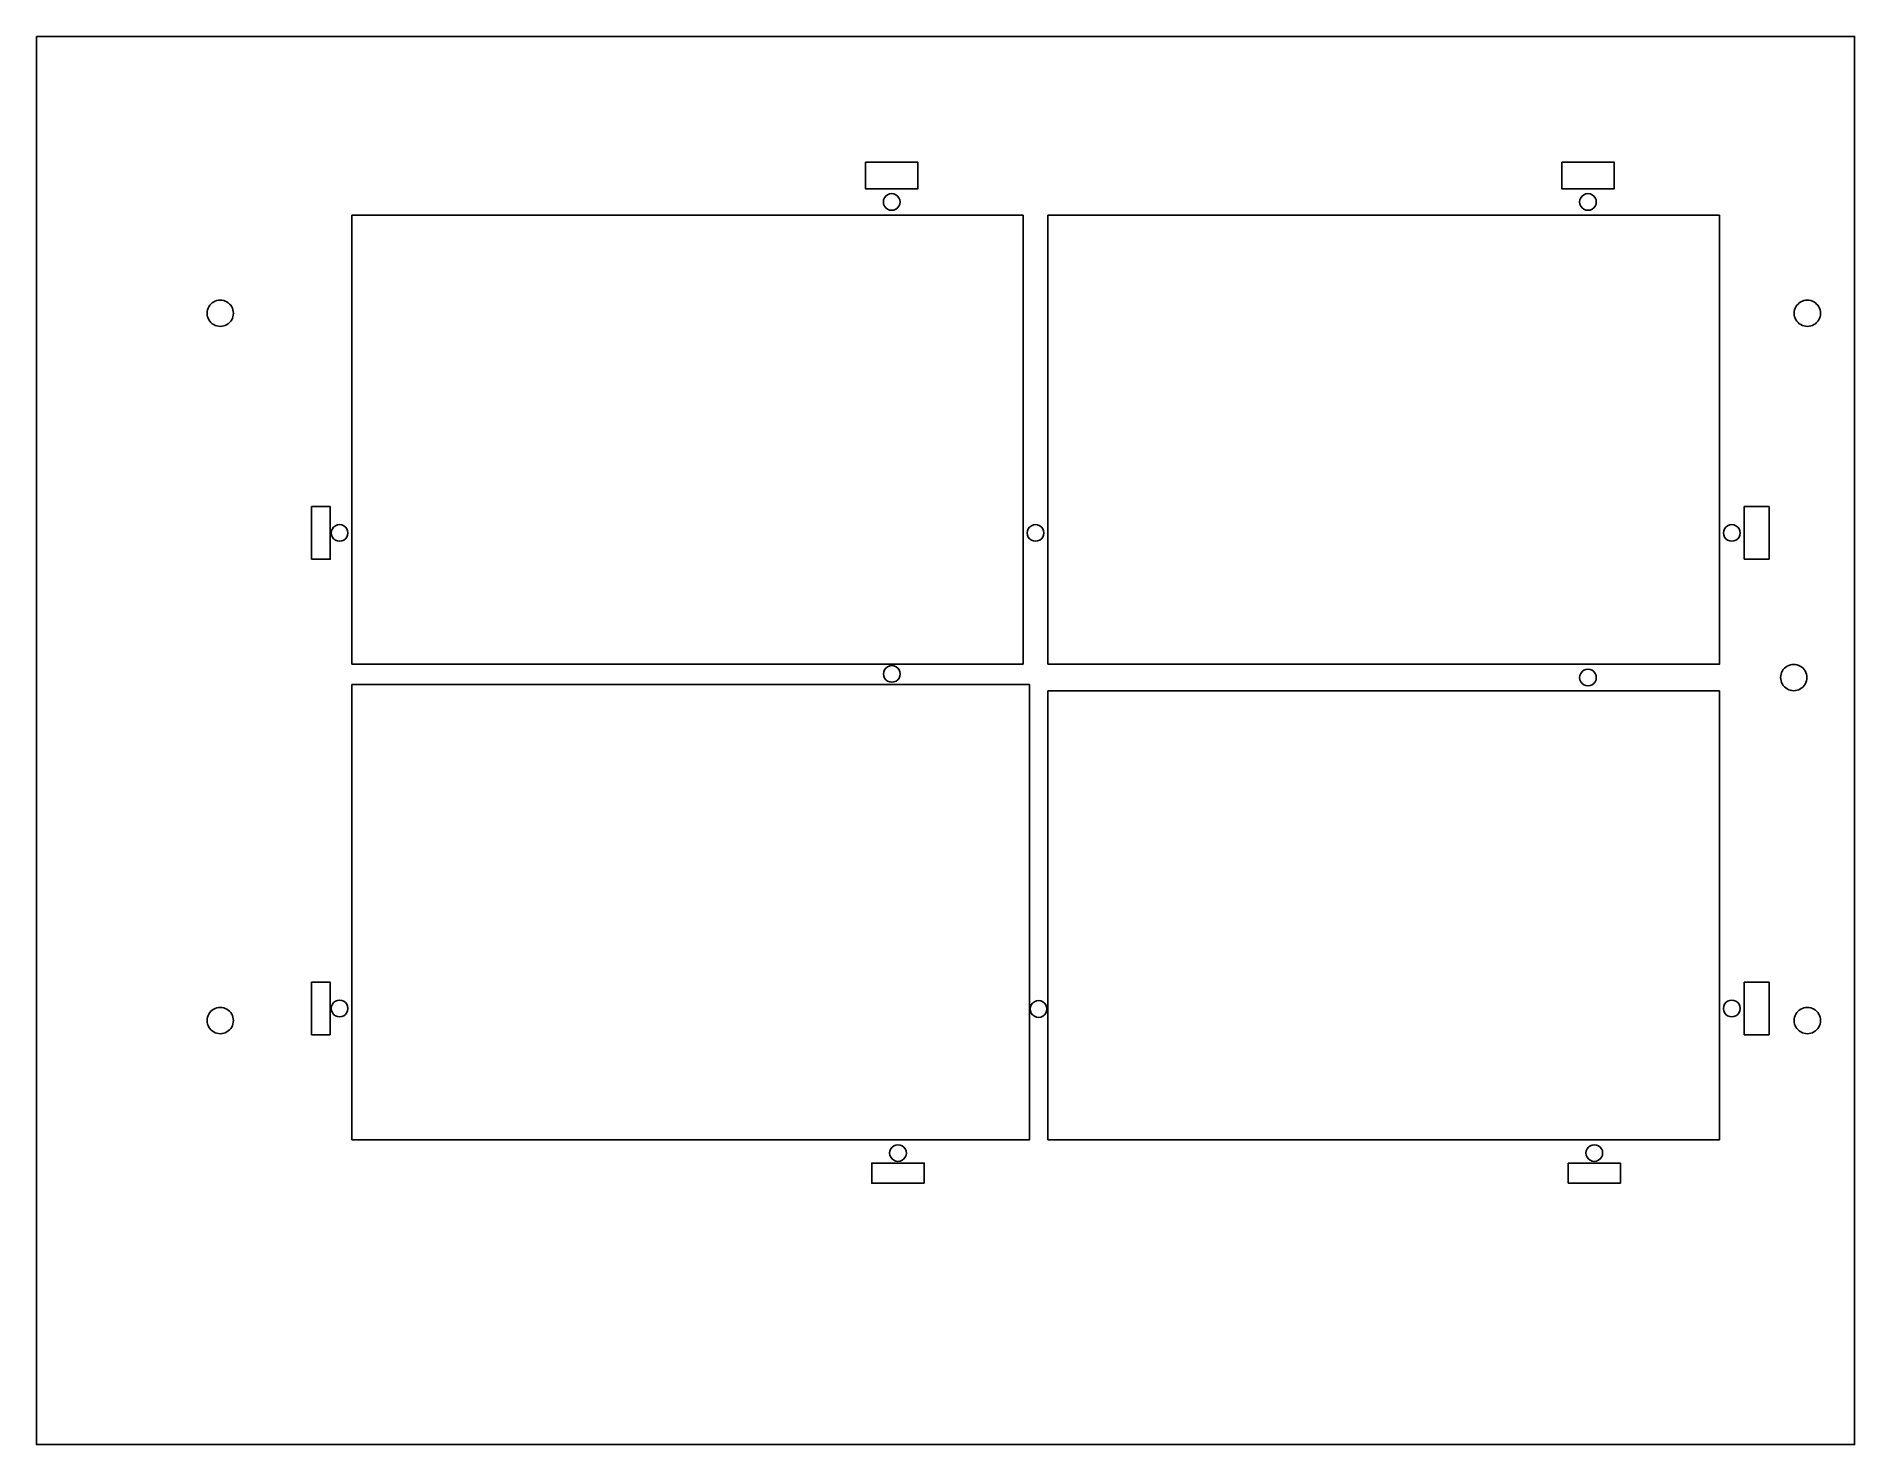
# Model space of a CAD drawing. Extents: x 0 to 981, y 104 to 864.
import ezdxf

# ---------------------------------------------------------------- set-up
doc = ezdxf.new("R2010")
doc.units = 0
doc.layers.get('0').update_dxf_attribs({"linetype": 'CONTINUOUS'})

msp = doc.modelspace()

# ---------------------------------------------------------------- linework, layer by layer
at = {"color": 7}
for points in [[(0.375, 863.625), (981.162375, 863.625), (981.162375, 103.939885), (0.375, 103.939885)], [(447.568695, 795.67855), (475.915155, 795.67855), (475.915155, 781.420277), (447.568695, 781.420277)], [(823.1592, 795.67855), (851.505675, 795.67855), (851.505675, 781.420277), (823.1592, 781.420277)], [(466.241925, 774.291145)], [(546.044257, 524.884847), (908.198625, 524.884847), (908.198625, 767.162012), (546.044257, 767.162012)], [(841.832475, 774.291145)], [(106.67421, 714.239177)], [(962.7372, 714.239177)], [(158.90496, 609.92422), (158.90496, 581.57776)], [(532.608082, 609.92422), (532.608082, 581.57776)], [(908.198625, 609.92422), (908.198625, 581.57776)], [(168.422287, 595.75099)], [(543.826208, 595.75099)], [(919.416675, 595.75099)], [(466.322828, 519.697345)], [(841.832475, 517.755715)], [(955.405725, 517.755715)], [(158.90496, 325.042352), (148.870313, 325.042352), (148.870313, 353.388752), (158.90496, 353.388752)], [(546.044257, 325.042352), (546.044257, 353.388752)], [(168.422287, 339.215552)], [(545.448682, 338.94514)], [(919.416675, 339.215552)], [(106.67421, 332.695877)], [(962.7372, 332.695877)], [(479.316728, 244.928477), (450.970275, 244.928477), (450.970275, 255.785177), (479.316727, 255.785177)], [(469.643505, 261.213527)], [(845.234025, 261.213527)]]:
    msp.add_lwpolyline(points, close=True, dxfattribs=at)
for points in [[(532.608082, 767.162012), (170.453737, 767.162012)], [(170.453737, 524.884847), (170.453737, 767.162012)], [(475.915155, 767.162012), (447.568695, 767.162012)], [(532.608082, 524.884847), (532.608082, 767.162012)], [(851.505675, 767.162012), (823.1592, 767.162012)], [(148.870313, 609.92422), (158.90496, 609.92422)], [(148.870313, 581.57776), (148.870313, 609.92422)], [(546.044257, 581.57776), (546.044257, 609.92422)], [(546.044257, 609.92422), (546.044257, 581.57776)], [(921.6348, 581.57776), (921.6348, 609.92422)], [(921.6348, 609.92422), (935.07105, 609.92422)], [(921.6348, 609.92422), (921.6348, 581.57776)], [(935.07105, 609.92422), (935.07105, 581.57776)], [(158.90496, 581.57776), (148.870313, 581.57776)], [(935.07105, 581.57776), (921.6348, 581.57776)], [(170.453737, 524.884847), (532.608082, 524.884847)], [(170.453737, 268.349402), (536.009633, 268.349402), (536.009633, 514.028155), (170.453737, 514.028155)], [(170.453737, 268.349402), (170.453737, 514.028155)], [(546.044257, 510.626575), (546.044257, 268.349402)], [(908.198625, 510.626575), (546.044257, 510.626575)], [(851.505675, 510.626575), (823.1592, 510.626575)], [(908.198625, 268.349402), (908.198625, 510.626575)], [(158.90496, 325.042352), (158.90496, 353.388752)], [(908.198625, 353.388752), (908.198625, 325.042352)], [(921.6348, 325.042352), (921.6348, 353.388752)], [(921.6348, 353.388752), (935.07105, 353.388752)], [(921.6348, 353.388752), (921.6348, 325.042352)], [(935.07105, 353.388752), (935.07105, 325.042352)], [(935.07105, 325.042352), (921.6348, 325.042352)], [(546.044257, 268.349402), (908.198625, 268.349402)], [(854.907225, 255.785177), (826.560825, 255.785177)], [(826.560825, 244.928477), (826.560825, 255.785177)], [(854.907225, 255.785177), (854.907225, 244.928477)], [(854.907225, 244.928477), (826.560825, 244.928477)]]:
    msp.add_lwpolyline(points, dxfattribs=at)
for points in [[(459.491925, 778.188259), (458.09962, 777.384411), (457.241925, 775.89884), (457.241925, 774.291145)], [(463.991925, 778.188259), (462.59962, 778.992107), (460.88423, 778.992107), (459.491925, 778.188259)], [(466.241925, 774.291145), (466.241925, 775.89884), (465.38423, 777.384411), (463.991925, 778.188259)], [(835.082475, 778.188259), (833.69017, 777.384411), (832.832475, 775.89884), (832.832475, 774.291145)], [(839.582475, 778.188259), (838.19017, 778.992107), (836.47478, 778.992107), (835.082475, 778.188259)], [(841.832475, 774.291145), (841.832475, 775.89884), (840.97478, 777.384411), (839.582475, 778.188259)], [(457.241925, 774.291145), (457.241925, 772.68345), (458.09962, 771.197878), (459.491925, 770.39403)], [(459.491925, 770.39403), (460.88423, 769.590183), (462.59962, 769.590183), (463.991925, 770.39403)], [(463.991925, 770.39403), (465.38423, 771.197878), (466.241925, 772.68345), (466.241925, 774.291145)], [(832.832475, 774.291145), (832.832475, 772.68345), (833.69017, 771.197878), (835.082475, 770.39403)], [(835.082475, 770.39403), (836.47478, 769.590183), (838.19017, 769.590183), (839.582475, 770.39403)], [(839.582475, 770.39403), (840.97478, 771.197878), (841.832475, 772.68345), (841.832475, 774.291145)], [(96.044288, 720.376366), (93.851681, 719.110464), (92.50098, 716.770981), (92.50098, 714.239177)], [(103.130902, 720.376366), (100.938296, 721.642268), (98.236894, 721.642268), (96.044288, 720.376366)], [(106.67421, 714.239177), (106.67421, 716.770981), (105.323509, 719.110464), (103.130902, 720.376366)], [(952.107244, 720.376385), (949.91463, 719.110479), (948.563925, 716.770989), (948.563925, 714.239177)], [(959.193881, 720.376385), (957.001268, 721.642291), (954.299857, 721.642291), (952.107244, 720.376385)], [(962.7372, 714.239177), (962.7372, 716.770989), (961.386495, 719.110479), (959.193881, 720.376385)], [(92.50098, 714.239177), (92.50098, 711.707374), (93.851681, 709.36789), (96.044288, 708.101989)], [(96.044288, 708.101989), (98.236894, 706.836087), (100.938296, 706.836087), (103.130902, 708.101989)], [(103.130902, 708.101989), (105.323509, 709.36789), (106.67421, 711.707374), (106.67421, 714.239177)], [(948.563925, 714.239177), (948.563925, 711.707366), (949.91463, 709.367875), (952.107244, 708.101969)], [(952.107244, 708.101969), (954.299857, 706.836063), (957.001268, 706.836063), (959.193881, 708.101969)], [(959.193881, 708.101969), (961.386495, 709.367875), (962.7372, 711.707366), (962.7372, 714.239177)], [(161.672287, 599.648104), (160.279983, 598.844256), (159.422287, 597.358685), (159.422287, 595.75099)], [(166.172287, 599.648104), (164.779983, 600.451952), (163.064592, 600.451952), (161.672287, 599.648104)], [(168.422287, 595.75099), (168.422287, 597.358685), (167.564592, 598.844256), (166.172287, 599.648104)], [(537.076208, 599.648104), (535.683903, 598.844256), (534.826208, 597.358685), (534.826208, 595.75099)], [(541.576208, 599.648104), (540.183903, 600.451952), (538.468512, 600.451952), (537.076208, 599.648104)], [(543.826208, 595.75099), (543.826208, 597.358685), (542.968512, 598.844256), (541.576208, 599.648104)], [(912.666675, 599.648104), (911.27437, 598.844256), (910.416675, 597.358685), (910.416675, 595.75099)], [(917.166675, 599.648104), (915.77437, 600.451952), (914.05898, 600.451952), (912.666675, 599.648104)], [(919.416675, 595.75099), (919.416675, 597.358685), (918.55898, 598.844256), (917.166675, 599.648104)], [(159.422287, 595.75099), (159.422287, 594.143295), (160.279983, 592.657723), (161.672287, 591.853875)], [(161.672287, 591.853875), (163.064592, 591.050028), (164.779983, 591.050028), (166.172287, 591.853875)], [(166.172287, 591.853875), (167.564592, 592.657723), (168.422287, 594.143295), (168.422287, 595.75099)], [(534.826208, 595.75099), (534.826208, 594.143295), (535.683903, 592.657723), (537.076208, 591.853875)], [(537.076208, 591.853875), (538.468512, 591.050028), (540.183903, 591.050028), (541.576208, 591.853875)], [(541.576208, 591.853875), (542.968512, 592.657723), (543.826208, 594.143295), (543.826208, 595.75099)], [(910.416675, 595.75099), (910.416675, 594.143295), (911.27437, 592.657723), (912.666675, 591.853875)], [(912.666675, 591.853875), (914.05898, 591.050028), (915.77437, 591.050028), (917.166675, 591.853875)], [(917.166675, 591.853875), (918.55898, 592.657723), (919.416675, 594.143295), (919.416675, 595.75099)], [(459.572828, 523.594459), (458.180523, 522.790611), (457.322828, 521.30504), (457.322828, 519.697345)], [(464.072828, 523.594459), (462.680523, 524.398307), (460.965132, 524.398307), (459.572828, 523.594459)], [(466.322828, 519.697345), (466.322828, 521.30504), (465.465132, 522.790611), (464.072828, 523.594459)], [(835.082475, 521.652829), (833.69017, 520.848981), (832.832475, 519.36341), (832.832475, 517.755715)], [(839.582475, 521.652829), (838.19017, 522.456677), (836.47478, 522.456677), (835.082475, 521.652829)], [(841.832475, 517.755715), (841.832475, 519.36341), (840.97478, 520.848981), (839.582475, 521.652829)], [(944.771716, 523.904744), (942.577026, 522.635683), (941.227441, 520.290898), (941.232525, 517.755715)], [(951.866534, 523.904744), (949.671844, 525.173806), (946.966406, 525.173806), (944.771716, 523.904744)], [(955.405725, 517.755715), (955.410809, 520.290898), (954.061224, 522.635683), (951.866534, 523.904744)], [(457.322828, 519.697345), (457.322828, 518.08965), (458.180523, 516.604078), (459.572828, 515.80023)], [(459.572828, 515.80023), (460.965132, 514.996383), (462.680523, 514.996383), (464.072828, 515.80023)], [(464.072828, 515.80023), (465.465132, 516.604078), (466.322828, 518.08965), (466.322828, 519.697345)], [(832.832475, 517.755715), (832.832475, 516.14802), (833.69017, 514.662448), (835.082475, 513.8586)], [(835.082475, 513.8586), (836.47478, 513.054753), (838.19017, 513.054753), (839.582475, 513.8586)], [(839.582475, 513.8586), (840.97478, 514.662448), (841.832475, 516.14802), (841.832475, 517.755715)], [(941.232525, 517.755715), (941.227441, 515.220531), (942.577026, 512.875747), (944.771716, 511.606685)], [(944.771716, 511.606685), (946.966406, 510.337624), (949.671844, 510.337624), (951.866534, 511.606685)], [(951.866534, 511.606685), (954.061224, 512.875747), (955.410809, 515.220531), (955.405725, 517.755715)], [(166.172287, 343.112667), (164.779983, 343.916514), (163.064592, 343.916514), (161.672287, 343.112667)], [(543.198682, 342.842254), (541.806378, 343.646102), (540.090987, 343.646102), (538.698682, 342.842254)], [(917.166675, 343.112667), (915.77437, 343.916514), (914.05898, 343.916514), (912.666675, 343.112667)], [(96.044288, 338.833066), (93.851681, 337.567164), (92.50098, 335.227681), (92.50098, 332.695877)], [(103.130902, 338.833066), (100.938296, 340.098968), (98.236894, 340.098968), (96.044288, 338.833066)], [(106.67421, 332.695877), (106.67421, 335.227681), (105.323509, 337.567164), (103.130902, 338.833066)], [(161.672287, 343.112667), (160.279983, 342.308819), (159.422287, 340.823247), (159.422287, 339.215552)], [(159.422287, 339.215552), (159.422287, 337.607857), (160.279983, 336.122286), (161.672287, 335.318438)], [(161.672287, 335.318438), (163.064592, 334.51459), (164.779983, 334.51459), (166.172287, 335.318438)], [(168.422287, 339.215552), (168.422287, 340.823247), (167.564592, 342.308819), (166.172287, 343.112667)], [(166.172287, 335.318438), (167.564592, 336.122286), (168.422287, 337.607857), (168.422287, 339.215552)], [(538.698682, 342.842254), (537.306378, 342.038406), (536.448682, 340.552835), (536.448682, 338.94514)], [(536.448682, 338.94514), (536.448682, 337.337445), (537.306378, 335.851873), (538.698682, 335.048025)], [(538.698682, 335.048025), (540.090987, 334.244178), (541.806378, 334.244178), (543.198682, 335.048025)], [(545.448682, 338.94514), (545.448682, 340.552835), (544.590987, 342.038406), (543.198682, 342.842254)], [(543.198682, 335.048025), (544.590987, 335.851873), (545.448682, 337.337445), (545.448682, 338.94514)], [(912.666675, 343.112667), (911.27437, 342.308819), (910.416675, 340.823247), (910.416675, 339.215552)], [(910.416675, 339.215552), (910.416675, 337.607857), (911.27437, 336.122286), (912.666675, 335.318438)], [(912.666675, 335.318438), (914.05898, 334.51459), (915.77437, 334.51459), (917.166675, 335.318438)], [(919.416675, 339.215552), (919.416675, 340.823247), (918.55898, 342.308819), (917.166675, 343.112667)], [(917.166675, 335.318438), (918.55898, 336.122286), (919.416675, 337.607857), (919.416675, 339.215552)], [(952.107244, 338.833085), (949.91463, 337.567179), (948.563925, 335.227689), (948.563925, 332.695877)], [(959.193881, 338.833085), (957.001268, 340.098991), (954.299857, 340.098991), (952.107244, 338.833085)], [(962.7372, 332.695877), (962.7372, 335.227689), (961.386495, 337.567179), (959.193881, 338.833085)], [(92.50098, 332.695877), (92.50098, 330.164074), (93.851681, 327.82459), (96.044288, 326.558689)], [(96.044288, 326.558689), (98.236894, 325.292787), (100.938296, 325.292787), (103.130902, 326.558689)], [(103.130902, 326.558689), (105.323509, 327.82459), (106.67421, 330.164074), (106.67421, 332.695877)], [(948.563925, 332.695877), (948.563925, 330.164066), (949.91463, 327.824575), (952.107244, 326.558669)], [(952.107244, 326.558669), (954.299857, 325.292763), (957.001268, 325.292763), (959.193881, 326.558669)], [(959.193881, 326.558669), (961.386495, 327.824575), (962.7372, 330.164066), (962.7372, 332.695877)], [(462.893505, 265.110642), (461.5012, 264.306794), (460.643505, 262.821222), (460.643505, 261.213527)], [(467.393505, 265.110642), (466.0012, 265.914489), (464.28581, 265.914489), (462.893505, 265.110642)], [(469.643505, 261.213527), (469.643505, 262.821222), (468.78581, 264.306794), (467.393505, 265.110642)], [(838.484025, 265.110642), (837.09172, 264.306794), (836.234025, 262.821222), (836.234025, 261.213527)], [(842.984025, 265.110642), (841.59172, 265.914489), (839.87633, 265.914489), (838.484025, 265.110642)], [(845.234025, 261.213527), (845.234025, 262.821222), (844.37633, 264.306794), (842.984025, 265.110642)], [(460.643505, 261.213527), (460.643505, 259.605832), (461.5012, 258.120261), (462.893505, 257.316413)], [(462.893505, 257.316413), (464.28581, 256.512565), (466.0012, 256.512565), (467.393505, 257.316413)], [(467.393505, 257.316413), (468.78581, 258.120261), (469.643505, 259.605832), (469.643505, 261.213527)], [(836.234025, 261.213527), (836.234025, 259.605832), (837.09172, 258.120261), (838.484025, 257.316413)], [(838.484025, 257.316413), (839.87633, 256.512565), (841.59172, 256.512565), (842.984025, 257.316413)], [(842.984025, 257.316413), (844.37633, 258.120261), (845.234025, 259.605832), (845.234025, 261.213527)]]:
    msp.add_open_spline(points, degree=3, dxfattribs=at)

doc.saveas('drawing.dxf')
